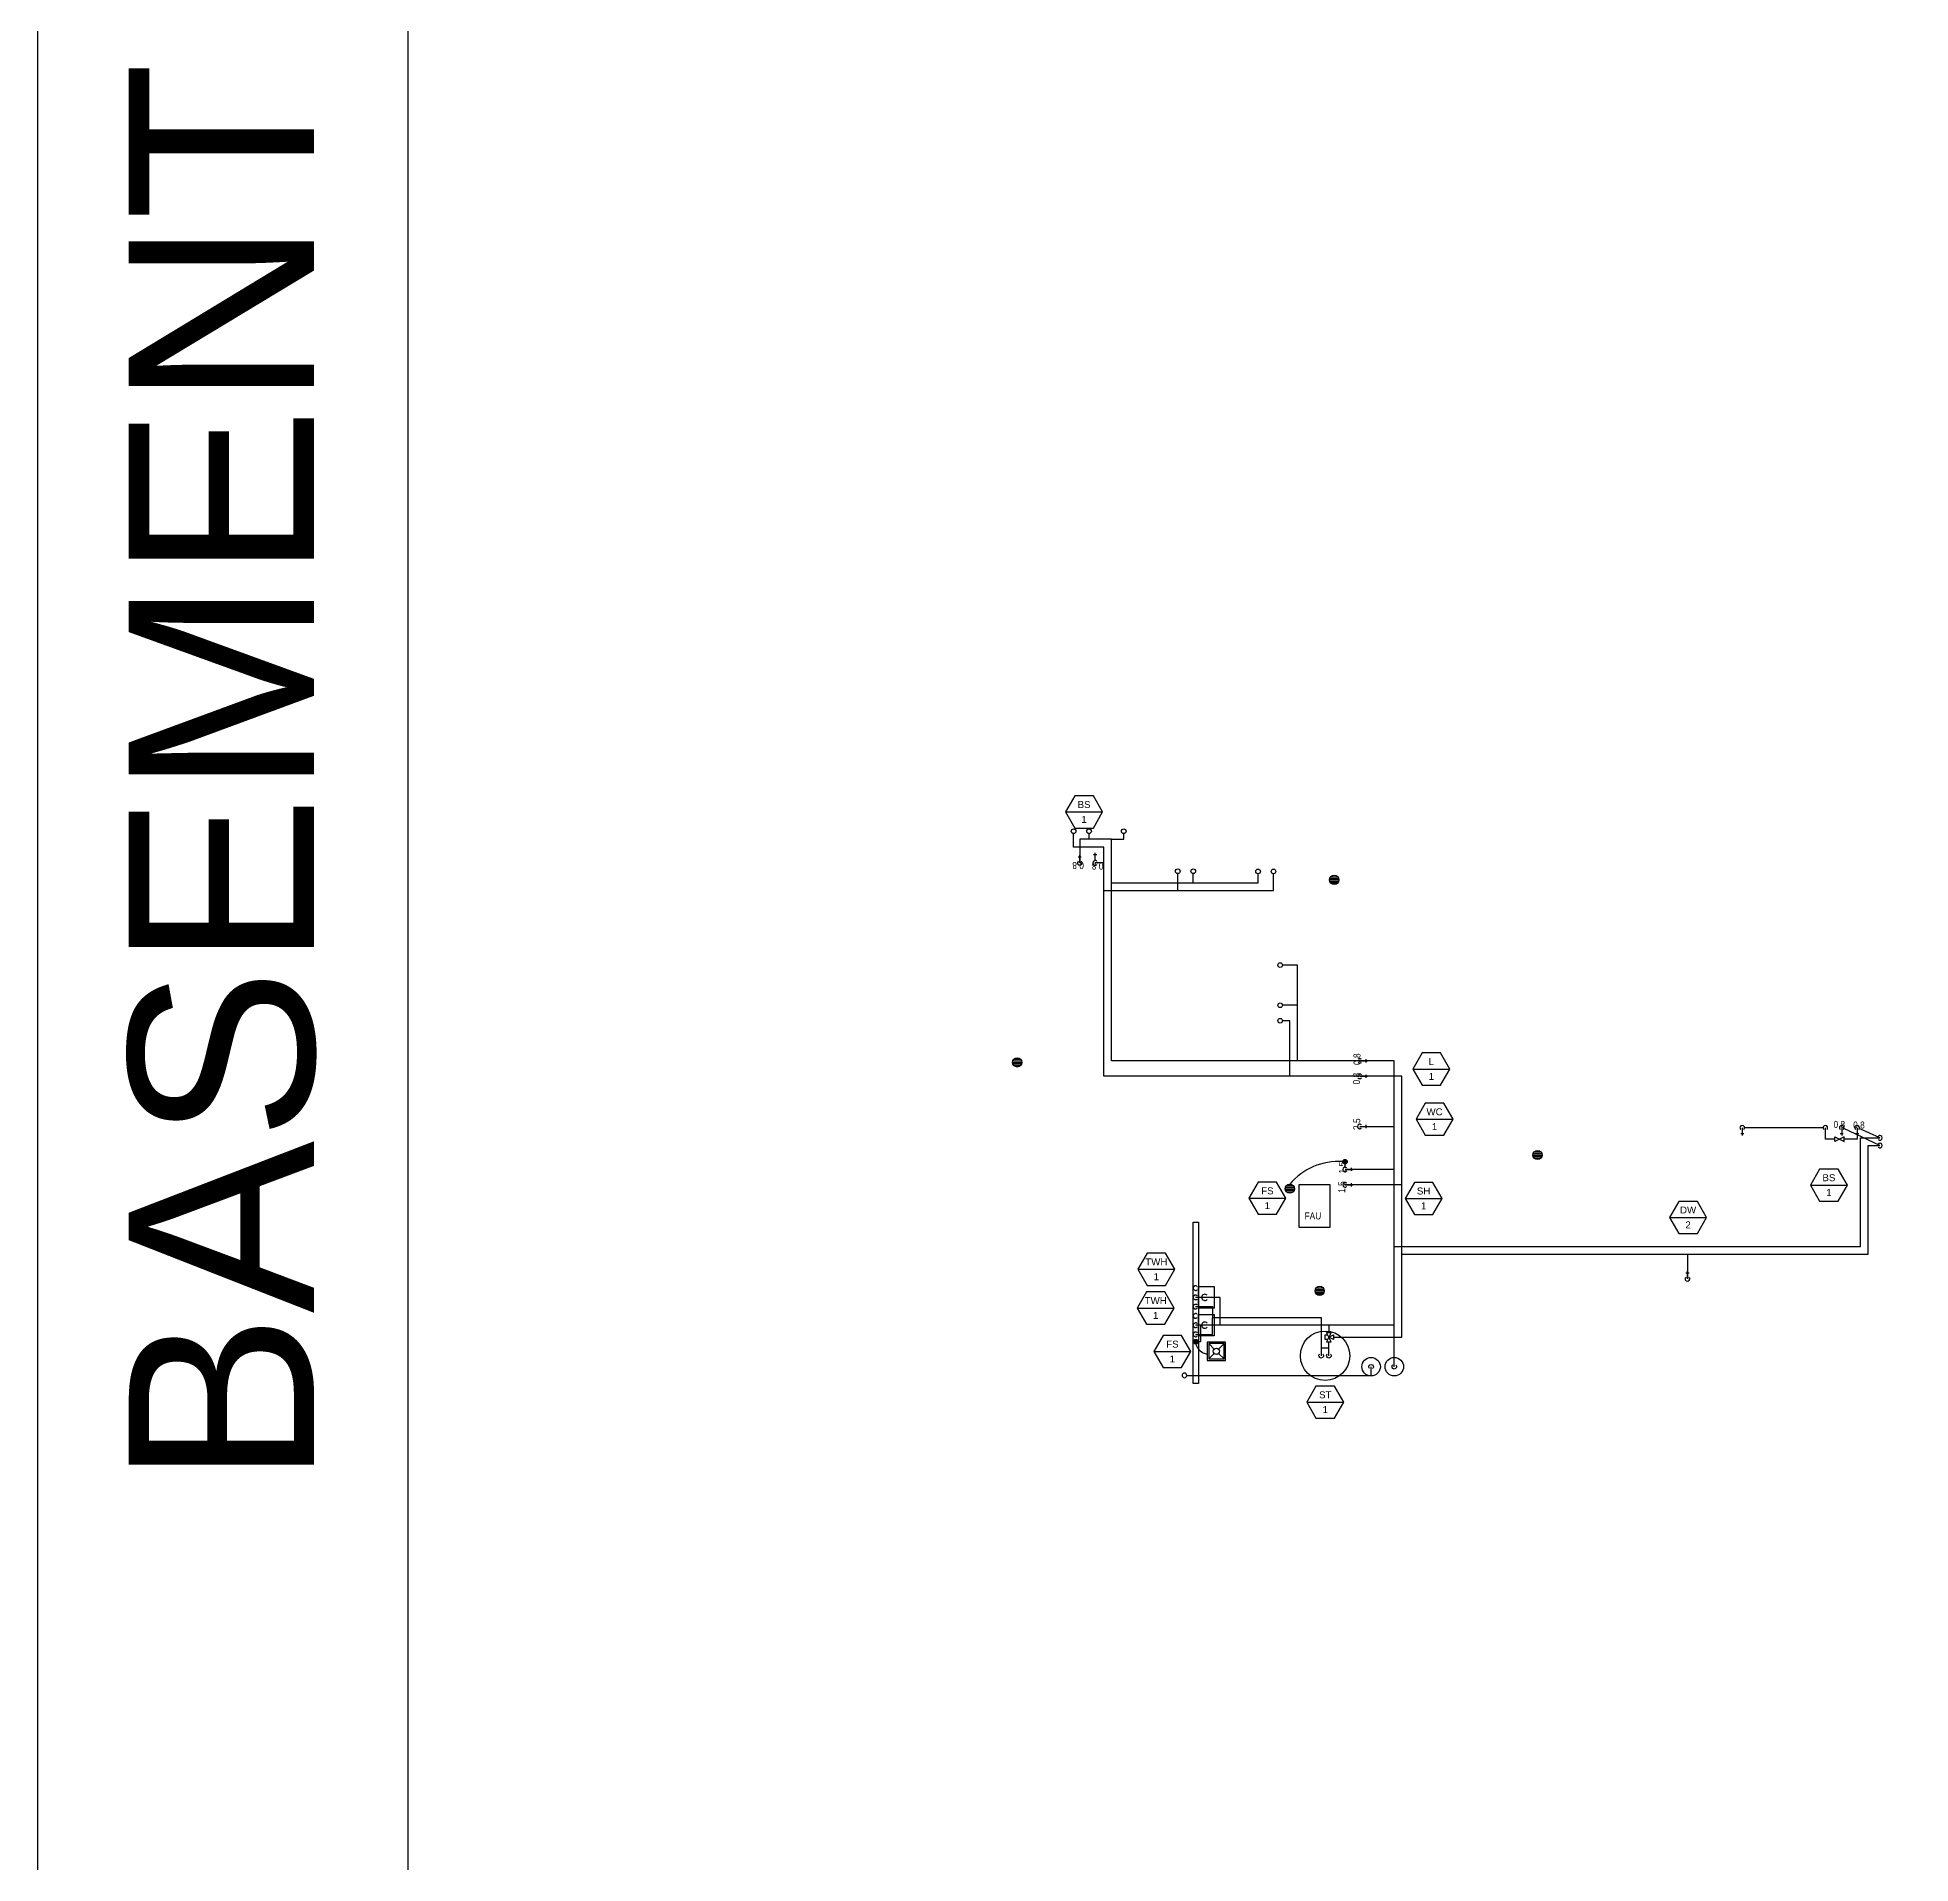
# Model space of a CAD drawing. Extents: x -1929 to 2514, y -3133 to 5867.
# Drawn here: x 474 to 1687, y -1139 to 44 of the extents above; entities that cross this region are included whole.
import ezdxf
from ezdxf.enums import TextEntityAlignment as Align

# ---------------------------------------------------------------- set-up
doc = ezdxf.new("R2010")
doc.units = 0
doc.header["$LTSCALE"] = 24
doc.header["$MEASUREMENT"] = 0
doc.linetypes.add('Vent', pattern=[0.1875, 0.125, -0.0625])
doc.layers.get('0').update_dxf_attribs({"color": 8})
doc.layers.add('cloud_cw', color=190, linetype='Continuous', plot=False)
for name, color, linetype in [('GEC_BKGD', 8, 'Continuous'), ('GEC_BORDER', 2, 'Continuous'), ('PLUM-4TEXT', 2, 'Continuous'), ('PLUM-CW', 3, 'Cold_Water_Flow'), ('PLUM-DIM-CW-TEXT', 2, 'Continuous'), ('PLUM-EQUIP', 5, 'Continuous'), ('PLUM-GAS_LP', 151, 'Gas_LP'), ('PLUM-GAS_VENT', 151, 'Vent'), ('PLUM-HW', 2, 'Hot_Water_Flow')]:
    doc.layers.add(name, color=color, linetype=linetype)
doc.layers.get('0').freeze()
doc.styles.add('A2', font='arial.ttf', dxfattribs={"height": 4.5})
doc.styles.add('ARC-TEXT', font='arial.ttf', dxfattribs={"width": 0.86, "height": 4.5})
doc.styles.get("Standard").update_dxf_attribs({"font": 'arial.ttf'})
doc.linetypes.add('Cold_Water_Flow', pattern='A,0.875,-0.125,0,-0.125,0.875,-0.125,["CW",Standard,S=0.1,R=0,X=-0.12585,Y=-0.05],-0.1,0.875,[1,GEC_FlowArrow.shx,S=0.0625,R=0,X=0,Y=0],0.5', length=3.6)
doc.linetypes.add('Gas_LP', pattern='A,3.2,-0.25,["G",Standard,S=0.1,R=0,X=-0.12585,Y=-0.05],-0.065', length=3.515)
doc.linetypes.add('Hot_Water_Flow', pattern='A,0.8125,-0.125,0,-0.125,0,-0.125,0.875,-0.125,["HW",Standard,S=0.1,R=0,X=-0.12585,Y=-0.05],-0.1,0.875,[1,GEC_FlowArrow.shx,S=0.0625,R=0,X=0,Y=0],0.5', length=3.6625)

# ---------------------------------------------------------------- blocks, each defined once
blk = doc.blocks.new('Tag-Equipment')
at = {"color": 0}
blk.add_line((-12, 0), (12, 0), dxfattribs=at)
blk.add_lwpolyline([(-12, 0), (-6, -10.4), (6, -10.4), (12, 0), (6, 10.4), (-6, 10.4)], close=True, dxfattribs=at)
at = {"color": 0, "style": 'A2'}
for tag, p in [('TAG', (0, 4.8)), ('#', (0, -4.8))]:
    blk.add_attdef(tag, text='', height=4.5, dxfattribs=at).set_placement(p, align=Align.MIDDLE_CENTER)
blk = doc.blocks.new('*U15')
at = {"color": 1, "linetype": 'Continuous'}
for p, q in [((-3, 0), (3, 0)), ((-2.8, 1), (2.8, 1)), ((-2.2, 2), (2.2, 2)), ((-2.8, -1), (2.8, -1)), ((-2.2, -2), (2.2, -2))]:
    blk.add_line(p, q, dxfattribs=at)
at = {"color": 2, "linetype": 'Continuous'}
blk.add_circle((0, 0), 3, dxfattribs=at)
blk = doc.blocks.new('*U18')
at = {"color": 1, "linetype": 'Continuous'}
for p, q in [((-1.4, 1.4), (-5, 5)), ((5, 5), (1.4, 1.4)), ((-1.4, -1.4), (-5, -5)), ((5, -5), (1.4, -1.4))]:
    blk.add_line(p, q, dxfattribs=at)
at = {"color": 2, "linetype": 'Continuous'}
for points in [[(6, 6), (-6, 6), (-6, -6), (6, -6)], [(5, 5), (-5, 5), (-5, -5), (5, -5)]]:
    blk.add_lwpolyline(points, close=True, dxfattribs=at)
at = {"color": 1, "linetype": 'Continuous'}
blk.add_circle((0, 0), 2, dxfattribs=at)
blk = doc.blocks.new('*U68')
at = {"linetype": 'Continuous'}
blk.add_circle((0, 0), 1.5, dxfattribs=at)
blk = doc.blocks.new('*U63')
at = {"linetype": 'Continuous'}
blk.add_arc((0, 0), 1.5, 311.8103, 228.1897, dxfattribs=at)
blk = doc.blocks.new('*U66')
at = {"linetype": 'Continuous'}
for p, q in [((-1, 4), (1, 4)), ((0, 0), (0, 5))]:
    blk.add_line(p, q, dxfattribs=at)
blk = doc.blocks.new('*U73')
at = {"linetype": 'Continuous'}
for start, end in [(41.8103, 138.1897), (221.8103, 318.1897)]:
    blk.add_arc((0, 0), 1.5, start, end, dxfattribs=at)
blk = doc.blocks.new('*U71')
at = {"linetype": 'Continuous'}
for p, q in [((0, 0), (5, 0)), ((4, 1), (4, -1))]:
    blk.add_line(p, q, dxfattribs=at)
blk = doc.blocks.new('*U70')
at = {"linetype": 'Continuous'}
blk.add_arc((0, 0), 1.5, 41.8103, 318.1897, dxfattribs=at)
blk = doc.blocks.new('*U3046')
at = {"linetype": 'Continuous'}
blk.add_arc((0, 0), 1.5, 41.8103, 318.1897, dxfattribs=at)
blk = doc.blocks.new('*U99')
at = {"linetype": 'Continuous'}
blk.add_arc((0, 0), 1.5, 311.8103, 228.1897, dxfattribs=at)
blk = doc.blocks.new('*U77')
at = {"linetype": 'Continuous'}
blk.add_arc((0, 0), 1.5, 131.81031, 48.18969, dxfattribs=at)
blk = doc.blocks.new('*U3016')
at = {"linetype": 'Continuous'}
blk.add_arc((0, 0), 1.5, 41.8103, 318.1897, dxfattribs=at)
blk = doc.blocks.new('*U3018')
at = {"linetype": 'Continuous'}
blk.add_arc((0, 0), 1.5, 221.8103, 138.1897, dxfattribs=at)
blk = doc.blocks.new('*U3012')
at = {"linetype": 'ByBlock'}
for p, q in [((-3, -1.5), (-3, 1.5)), ((-3, 1.5), (3, -1.5)), ((3, 1.5), (-3, -1.5)), ((-1.5, 3), (0, 0)), ((1.5, 3), (-1.5, 3)), ((0, 0), (1.5, 3)), ((3, -1.5), (3, 1.5))]:
    blk.add_line(p, q, dxfattribs=at)
blk.add_lwpolyline([(-1.5, -0.8), (-1.5, -2.4), (1.5, -2.4), (1.5, -0.8)])
blk = doc.blocks.new('PLBG_Trap Primer')
at = {"layer": 'PLUM-CW'}
for radius in [1.5, 1.25, 1, 0.75, 0.5, 0.25]:
    blk.add_circle((0, 0), radius, dxfattribs=at)
blk = doc.blocks.new('*U3033')
at = {"linetype": 'ByBlock'}
for p, q in [((-1.5, 3), (1.5, 3)), ((1.5, 3), (-1.5, -3)), ((1.5, -3), (-1.5, 3)), ((-1.5, -3), (1.5, -3))]:
    blk.add_line(p, q, dxfattribs=at)
blk = doc.blocks.new('*U72')
at = {"linetype": 'Continuous'}
blk.add_circle((0, 0), 1.5, dxfattribs=at)

msp = doc.modelspace()

# ---------------------------------------------------------------- linework, layer by layer
at = {"layer": 'GEC_BKGD', "color": 4}
msp.add_lwpolyline([(714.1, 466.8), (714.1, -1333.2), (2514.1, -1333.2), (2514.1, 466.8), (474.1, 466.8), (474.1, -1333.2), (714.1, -1333.2)], dxfattribs=at)
at = {"layer": 'GEC_BORDER'}
msp.add_lwpolyline([(1222.7, -723.4), (1226.2, -723.4), (1226.2, -827.9), (1222.7, -827.9)], close=True, dxfattribs=at)
at = {"layer": 'PLUM-CW'}
for points in [[(1155.2, -475.4), (1155.2, -471.7)], [(1169.8, -475.4), (1177.7, -475.4), (1177.7, -471.7)], [(1352.9, -790.1), (1352.9, -618.9), (1169.8, -618.9), (1169.8, -475.4), (1149.2, -475.4), (1149.2, -480.4), (1149.2, -490.7)], [(1169.8, -503.6), (1264.7, -503.6), (1264.7, -497.7)], [(1222.7, -503.6), (1222.7, -497.6)], [(1290.2, -618.9), (1290.2, -556.9), (1280.5, -556.9)], [(1290.2, -582.9), (1280.5, -582.9)], [(1330.5, -661.4), (1352.9, -661.4)], [(1630.6, -662.2), (1579.8, -662.2)], [(1638.2, -669.7), (1632.1, -669.7), (1632.1, -662.2)], [(1652.7, -662.2), (1652.7, -669.7), (1644.2, -669.7)], [(1667.4, -668.8), (1654.1, -662.8)], [(1352.9, -739.1), (1654.8, -739.1), (1654.8, -668.8), (1667.4, -668.8)], [(1321, -687.7), (1321, -685.7)], [(1352.9, -689.2), (1321, -689.2)], [(1240.1, -790.4), (1240.1, -772.1), (1224.2, -772.1)], [(1352.9, -817), (1352.9, -790.1), (1224.2, -790.1)], [(1227.4, -790.1), (1227.4, -800.8), (1224.4, -800.8)], [(1310.6, -790.1), (1310.6, -794.9)], [(1218.5, -822.6), (1337.9, -822.6), (1337.9, -817)]]:
    msp.add_lwpolyline(points, dxfattribs=at)
for centre, radius, start, end in [((1316.8, -725.4), 41.3, 86.3499, 139.8448), ((1233, -800.1), 8.83, 194.652, 261.5968)]:
    msp.add_arc(centre, radius, start, end, dxfattribs=at)
at = {"layer": 'PLUM-EQUIP'}
for points in [[(1291.2, -698.9), (1311.2, -698.9), (1311.2, -726.9), (1291.2, -726.9)], [(1236.2, -765.1), (1236.2, -779.1), (1226.2, -779.1), (1226.2, -765.1)], [(1236.2, -783.1), (1236.2, -797.1), (1226.2, -797.1), (1226.2, -783.1)]]:
    msp.add_lwpolyline(points, close=True, dxfattribs=at)
for centre, radius in [((1308.1, -809.9), 16), ((1337.9, -817), 6), ((1352.9, -817), 6)]:
    msp.add_circle(centre, radius, dxfattribs=at)
at = {"layer": 'PLUM-HW'}
for points in [[(1313.6, -797.9), (1357.9, -797.9), (1357.9, -797.9), (1357.9, -628.9), (1164.8, -628.9), (1164.8, -480.4), (1145.2, -480.4), (1145.2, -471.7)], [(1164.8, -490.7), (1159.2, -490.7)], [(1164.8, -508.6), (1274.7, -508.6), (1274.7, -497.7)], [(1212.7, -508.6), (1212.7, -497.6)], [(1285.2, -628.9), (1285.2, -592.9), (1280.5, -592.9)], [(1667.4, -673.8), (1644.1, -662.8)], [(1357.9, -744.1), (1659.8, -744.1), (1659.8, -673.8), (1667.4, -673.8)], [(1357.9, -699.2), (1321, -699.2)], [(1542.8, -744.1), (1542.8, -760.1)], [(1224.2, -778.1), (1235.1, -778.1), (1235.1, -785.1)], [(1224.2, -796.1), (1235.1, -796.1), (1235.1, -785.1), (1305.6, -785.1), (1305.6, -809.9)], [(1305.6, -804.8), (1310.6, -804.8)], [(1310.6, -809.9), (1310.6, -800.9)]]:
    msp.add_lwpolyline(points, dxfattribs=at)

# ---------------------------------------------------------------- block references
at = {"layer": 'PLUM-4TEXT'}
for p, values in [((1152, -457.7), {'TAG': 'BS', '#': '1'}), ((1376.9, -624.2), {'TAG': 'L', '#': '1'}), ((1379, -656.7), {'TAG': 'WC', '#': '1'}), ((1634.4, -699.4), {'TAG': 'BS', '#': '1'}), ((1270.7, -707.9), {'TAG': 'FS', '#': '1'}), ((1371.9, -708), {'TAG': 'SH', '#': '1'}), ((1543.2, -720.3), {'TAG': 'DW', '#': '2'}), ((1209.2, -807.2), {'TAG': 'FS', '#': '1'})]:
    msp.add_blockref('Tag-Equipment', p, dxfattribs=at).add_auto_attribs(values)
for name, p in [('*U15', (1314, -501.7)), ('*U15', (1108.7, -619.9)), ('*U15', (1445.7, -679.9)), ('*U15', (1285.2, -701.7)), ('*U15', (1304.6, -767.9)), ('*U18', (1237.7, -807))]:
    msp.add_blockref(name, p, dxfattribs=at)
at = {"layer": 'PLUM-CW'}
for name, p, rotation in [('*U72', (1155.2, -470.2), 270), ('*U3046', (1149.2, -490.7), 89.99999999999999), ('*U71', (1149.2, -490.7), 89.99999999999999), ('*U72', (1222.7, -496.1), 270), ('*U72', (1264.7, -496.2), 89.99999999999999), ('*U68', (1279, -556.9), 90.00000000000001), ('*U63', (1330.5, -661.4), 90.00000000000001), ('*U66', (1330.5, -661.4), 270), ('*U70', (1578.3, -662.2), 270), ('*U71', (1578.3, -662.2), 270), ('*U70', (1632.1, -662.2), 270), ('*U70', (1652.7, -662.2), 270), ('*U71', (1652.7, -662.2), 270), ('*U99', (1667.4, -668.8), 270)]:
    msp.add_blockref(name, p, dxfattribs=dict(at, rotation=rotation))
for name, p in [('*U68', (1177.7, -470.2)), ('*U72', (1279, -582.9)), ('*U73', (1330.5, -618.9)), ('*U71', (1330.5, -618.9)), ('PLBG_Trap Primer', (1321, -684.2)), ('*U70', (1321, -689.2)), ('*U71', (1321, -689.2)), ('PLBG_Trap Primer', (1224.4, -800.8))]:
    msp.add_blockref(name, p, dxfattribs=at)
at = {"layer": 'PLUM-CW', "xscale": -1}
for name, p, rotation in [('*U3033', (1641.2, -669.7), 270), ('*U3012', (1310.6, -797.9), 270), ('*U68', (1217, -822.6), 90), ('*U3016', (1337.9, -817), 90), ('*U3018', (1352.9, -817), 90)]:
    msp.add_blockref(name, p, dxfattribs=dict(at, rotation=rotation))
at = {"layer": 'PLUM-CW', "linetype": 'Continuous', "rotation": 270}
for p in [(1224.2, -772.1), (1224.2, -790.1)]:
    msp.add_blockref('*U77', p, dxfattribs=at)
at = {"layer": 'PLUM-DIM-CW-TEXT'}
for p, values in [((1198.8, -753.9), {'TAG': 'TWH', '#': '1'}), ((1198.4, -779), {'TAG': 'TWH', '#': '1'}), ((1308.2, -840), {'TAG': 'ST', '#': '1'})]:
    msp.add_blockref('Tag-Equipment', p, dxfattribs=at).add_auto_attribs(values)
at = {"layer": 'PLUM-GAS_LP', "linetype": 'Continuous', "rotation": 270}
for p in [(1224.2, -766.1), (1224.2, -784.1)]:
    msp.add_blockref('*U77', p, dxfattribs=at)
at = {"layer": 'PLUM-GAS_VENT', "linetype": 'Continuous', "xscale": 1.333333333333332, "yscale": 1.333333333333332, "zscale": 1.333333333333332, "rotation": 270}
for p in [(1230.2, -772.1), (1230.2, -790.1)]:
    msp.add_blockref('*U77', p, dxfattribs=at)
at = {"layer": 'PLUM-HW'}
for name, p, rotation in [('*U72', (1145.2, -470.2), 270), ('*U71', (1159.2, -489.2), 89.99999999999999), ('*U99', (1159.2, -490.7), 89.99999999999999), ('*U72', (1212.7, -496.1), 270), ('*U72', (1274.7, -496.2), 89.99999999999999), ('*U70', (1642.7, -662.2), 270), ('*U71', (1642.7, -662.2), 270), ('*U99', (1667.4, -673.8), 270), ('*U70', (1542.8, -760.1), 89.99999999999999), ('*U71', (1542.8, -760.1), 89.99999999999999)]:
    msp.add_blockref(name, p, dxfattribs=dict(at, rotation=rotation))
for name, p in [('*U72', (1279, -592.9)), ('*U73', (1330.5, -628.9)), ('*U71', (1330.5, -628.9)), ('*U70', (1321, -699.2)), ('*U71', (1321, -699.2))]:
    msp.add_blockref(name, p, dxfattribs=at)
at = {"layer": 'PLUM-HW', "linetype": 'Continuous', "rotation": 270}
for p in [(1224.2, -778.1), (1224.2, -796.1)]:
    msp.add_blockref('*U77', p, dxfattribs=at)
at = {"layer": 'PLUM-HW', "linetype": 'Continuous', "xscale": -1, "rotation": 90}
for p in [(1305.6, -809.9), (1310.6, -809.9)]:
    msp.add_blockref('*U3018', p, dxfattribs=at)

# ---------------------------------------------------------------- texts
at = {"layer": 'cloud_cw', "color": 3, "char_height": 4.5, "attachment_point": 1, "style": 'ARC-TEXT'}
for s, insert, rotation in [('0.8', (1151.9, -494.6), 180), ('0.8', (1326.5, -621.6), 90), ('2.5', (1326.4, -663.7), 90), ('1.5', (1317, -691.8), 90)]:
    msp.add_mtext_dynamic_manual_height_columns(s, width=10.509, gutter_width=22.5, heights=[0], dxfattribs=dict(at, insert=insert, rotation=rotation))
at = {"layer": 'cloud_cw', "color": 2, "char_height": 4.5, "attachment_point": 1, "style": 'ARC-TEXT'}
for s, insert, rotation in [('0.8', (1164.5, -495), 180), ('0.8', (1326.1, -634.2), 90), ('1.5', (1316.6, -704.4), 90)]:
    msp.add_mtext_dynamic_manual_height_columns(s, width=10.509, gutter_width=22.5, heights=[0], dxfattribs=dict(at, insert=insert, rotation=rotation))
at = {"layer": 'cloud_cw', "color": 2, "insert": (1637.4, -657.8), "char_height": 4.5, "attachment_point": 1, "style": 'ARC-TEXT'}
msp.add_mtext_dynamic_manual_height_columns('0.8', width=10.509, gutter_width=22.5, heights=[0], dxfattribs=at)
at = {"layer": 'cloud_cw', "color": 3, "insert": (1650.1, -658.2), "char_height": 4.5, "attachment_point": 1, "style": 'ARC-TEXT'}
msp.add_mtext_dynamic_manual_height_columns('0.8', width=10.509, gutter_width=22.5, heights=[0], dxfattribs=at)
at = {"layer": 'GEC_BKGD', "color": 2, "insert": (594.1, -433.2), "char_height": 120, "width": 1800, "attachment_point": 5, "rotation": 90, "style": 'A2'}
msp.add_mtext('BASEMENT', dxfattribs=at)
at = {"layer": 'PLUM-4TEXT', "insert": (1294.8, -717.1), "char_height": 4.5, "attachment_point": 1, "style": 'ARC-TEXT'}
msp.add_mtext_dynamic_manual_height_columns('FAU', width=6.129, gutter_width=22.5, heights=[0], dxfattribs=at)

doc.saveas('drawing.dxf')
